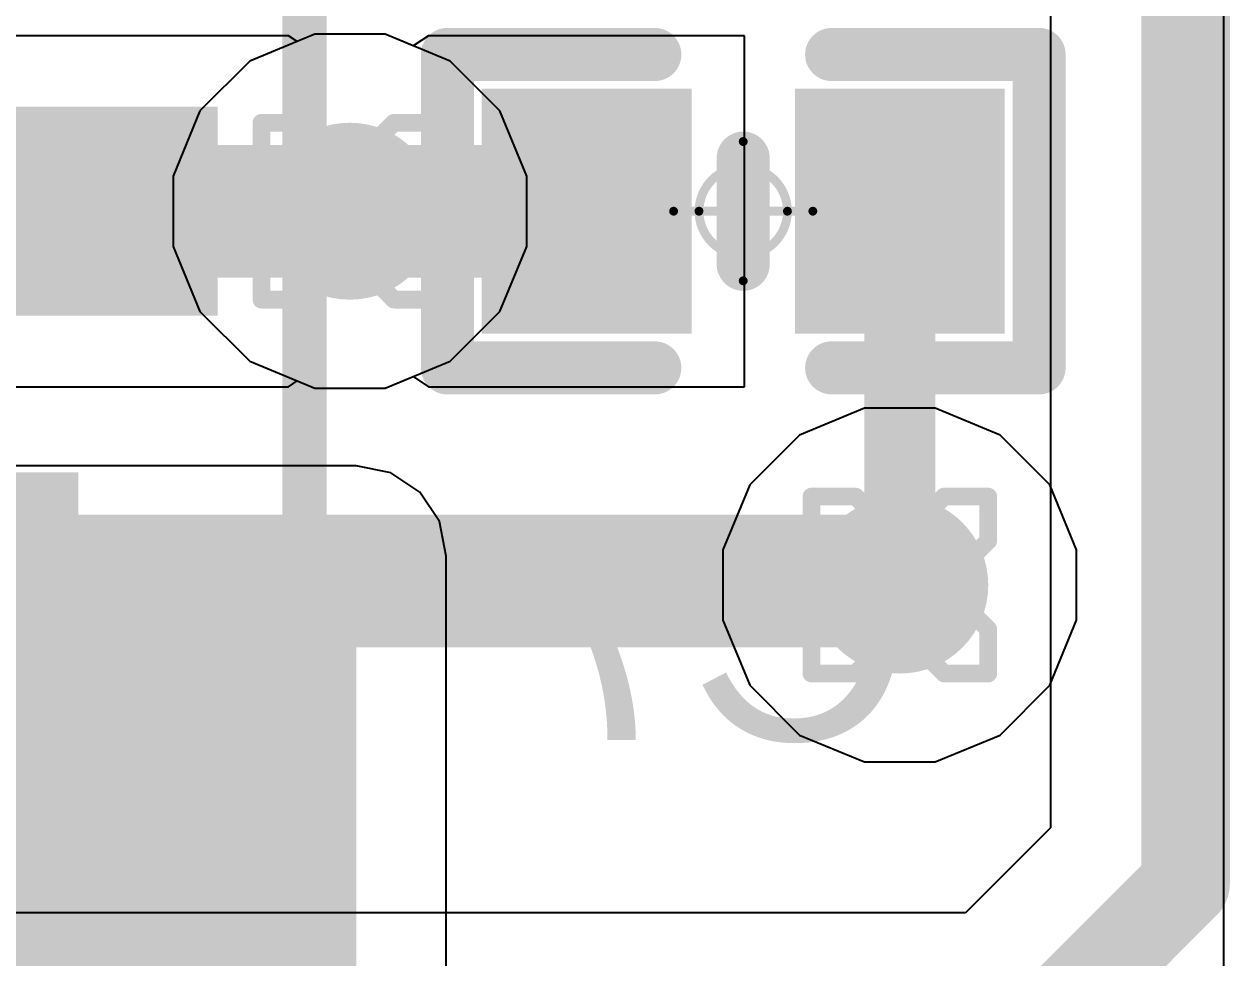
# Model space of a CAD drawing. Header units: inches. Extents: x -13 to 356, y -4 to 120.
# Drawn here: x 8.779 to 12.243, y 31.653 to 34.334 of the extents above; entities that cross this region are included whole.
import ezdxf

# ---------------------------------------------------------------- set-up
doc = ezdxf.new("R2010")
doc.units = ezdxf.units.IN
for name, color, linetype in [('Bottom Layer', 5, 'Continuous'), ('Bottom Overlay', 54, 'Continuous'), ('Bottom Paste', 16, 'Continuous'), ('Bottom Solder', 6, 'Continuous'), ('Drill Drawing', 1, 'Continuous'), ('GND', 16, 'Continuous'), ('Mechanical 15', 56, 'Continuous'), ('POWER', 76, 'Continuous'), ('Top Layer', 1, 'Continuous'), ('Via Holes', 16, 'Continuous')]:
    doc.layers.add(name, color=color, linetype=linetype)
doc.styles.add('Arial', font='', dxfattribs={"height": 0.2})
doc.styles.get('Arial').set_extended_font_data('Arial')

# ---------------------------------------------------------------- blocks, each defined once
blk = doc.blocks.new('VL53L5CXV0GC_1_B_22')
at = {"layer": 'Bottom Layer'}
for points in [[(-2.4999315, 1.2999085), (-1.9999325, 1.2999085), (-1.9999325, 0.7999094999999999), (-2.4999315, 0.7999094999999999)], [(-2.8999815, 0.2498725), (-2.3999825, 0.2498725), (-2.3999825, -0.2501265), (-2.8999815, -0.2501265)]]:
    blk.add_hatch(color=5, dxfattribs=at).paths.add_polyline_path(points)
at = {"layer": 'Bottom Paste'}
for points in [[(-2.4999315, 1.2999085), (-1.9999325, 1.2999085), (-1.9999325, 0.7999094999999999), (-2.4999315, 0.7999094999999999)], [(-2.8999815, 0.2498725), (-2.3999825, 0.2498725), (-2.3999825, -0.2501265), (-2.8999815, -0.2501265)]]:
    blk.add_hatch(color=16, dxfattribs=at).paths.add_polyline_path(points)
at = {"layer": 'Bottom Solder'}
for points in [[(-2.5499314, 1.3499084), (-1.9499326, 1.3499084), (-1.9499326, 0.7499096), (-2.5499314, 0.7499096)], [(-2.9499814, 0.2998724), (-2.3499826, 0.2998724), (-2.3499826, -0.3001264), (-2.9499814, -0.3001264)]]:
    blk.add_hatch(color=6, dxfattribs=at).paths.add_polyline_path(points)
at = {"layer": 'Bottom Overlay'}
for points in [[(-3.1999174, 1.4999716, 0.127, 0.127, 0), (-3.1999174, -1.5000224, 0.127, 0.127, 0)], [(-2.72501106, 1.4999716, 0.127, 0.127, 0), (-3.1999174, 1.4999716, 0.127, 0.127, 0)]]:
    blk.add_lwpolyline(points, format="xyseb", dxfattribs=at)
for points in [[(-3.2316674, 1.4999716, 0.0635, 0.0635, 1), (-3.1681674, 1.4999716, 0.0635, 0.0635, 1)], [(-3.2316674, 1.4999716, 0.0635, 0.0635, 1), (-3.1681674, 1.4999716, 0.0635, 0.0635, 1)], [(-2.75676106, 1.4999716, 0.0635, 0.0635, 1), (-2.69326106, 1.4999716, 0.0635, 0.0635, 1)]]:
    blk.add_lwpolyline(points, format="xyseb", close=True, dxfattribs=at)
blk = doc.blocks.new('C_0402_L_B_45')
at = {"layer": 'Bottom Layer'}
for points in [[(-0.65000124, 0.2499995), (-0.25000204, 0.2499995), (-0.25000204, -0.2499995), (-0.65000124, -0.2499995)], [(0.24991822, 0.25008332), (0.64991742, 0.25008332), (0.64991742, -0.24991568), (0.24991822, -0.24991568)]]:
    blk.add_hatch(color=5, dxfattribs=at).paths.add_polyline_path(points)
at = {"layer": 'Bottom Paste'}
for points in [[(-0.65000124, 0.2499995), (-0.25000204, 0.2499995), (-0.25000204, -0.2499995), (-0.65000124, -0.2499995)], [(0.24991822, 0.25008332), (0.64991742, 0.25008332), (0.64991742, -0.24991568), (0.24991822, -0.24991568)]]:
    blk.add_hatch(color=16, dxfattribs=at).paths.add_polyline_path(points)
at = {"layer": 'Bottom Solder'}
for points in [[(-0.75160124, 0.3515995), (-0.14840204, 0.3515995), (-0.14840204, -0.3515995), (-0.75160124, -0.3515995)], [(0.14831822, 0.35168332), (0.75151742, 0.35168332), (0.75151742, -0.3515156799999999), (0.14831822, -0.3515156799999999)]]:
    blk.add_hatch(color=6, dxfattribs=at).paths.add_polyline_path(points)
at = {"layer": 'Bottom Overlay'}
for points in [[(-0.84991956, 0.44991782, 0.1524, 0.1524, 0), (-0.8497569999999999, 0.45008038, 0.1524, 0.1524, 0)], [(-0.84991956, -0.44991782, 0.1524, 0.1524, 0), (-0.84991956, 0.44991782, 0.1524, 0.1524, 0)], [(-0.84991956, 0.44991782, 0.1524, 0.1524, 0), (-0.254, 0.44991782, 0.1524, 0.1524, 0)], [(0.254, 0.44991782, 0.1524, 0.1524, 0), (0.84991956, 0.44991782, 0.1524, 0.1524, 0)], [(0.84991956, -0.44991782, 0.1524, 0.1524, 0), (0.84991956, 0.45008038, 0.1524, 0.1524, 0)], [(0, -0.15239746, 0.1524, 0.1524, 0), (0, 0.15239746, 0.1524, 0.1524, 0)], [(-0.84991956, -0.44991782, 0.1524, 0.1524, 0), (-0.254, -0.44991782, 0.1524, 0.1524, 0)], [(0.254, -0.44991782, 0.1524, 0.1524, 0), (0.84991956, -0.44991782, 0.1524, 0.1524, 0)]]:
    blk.add_lwpolyline(points, format="xyseb", dxfattribs=at)
for points in [[(-0.8880195599999998, 0.44991782, 0.0762, 0.0762, 1), (-0.81181956, 0.44991782, 0.0762, 0.0762, 1)], [(-0.8880195599999998, 0.44991782, 0.0762, 0.0762, 1), (-0.81181956, 0.44991782, 0.0762, 0.0762, 1)], [(-0.8880195599999998, 0.44991782, 0.0762, 0.0762, 1), (-0.81181956, 0.44991782, 0.0762, 0.0762, 1)], [(-0.8878569999999999, 0.45008038, 0.0762, 0.0762, 1), (-0.8116569999999999, 0.45008038, 0.0762, 0.0762, 1)], [(-0.2921, 0.44991782, 0.0762, 0.0762, 1), (-0.2159, 0.44991782, 0.0762, 0.0762, 1)], [(0.2159, 0.44991782, 0.0762, 0.0762, 1), (0.2921, 0.44991782, 0.0762, 0.0762, 1)], [(0.81181956, 0.45008038, 0.0762, 0.0762, 1), (0.8880195599999998, 0.45008038, 0.0762, 0.0762, 1)], [(0.81181956, 0.44991782, 0.0762, 0.0762, 1), (0.8880195599999998, 0.44991782, 0.0762, 0.0762, 1)], [(-0.0381, 0.15239746, 0.0762, 0.0762, 1), (0.0381, 0.15239746, 0.0762, 0.0762, 1)], [(-0.0381, -0.15239746, 0.0762, 0.0762, 1), (0.0381, -0.15239746, 0.0762, 0.0762, 1)], [(-0.8880195599999998, -0.44991782, 0.0762, 0.0762, 1), (-0.81181956, -0.44991782, 0.0762, 0.0762, 1)], [(-0.8880195599999998, -0.44991782, 0.0762, 0.0762, 1), (-0.81181956, -0.44991782, 0.0762, 0.0762, 1)], [(-0.2921, -0.44991782, 0.0762, 0.0762, 1), (-0.2159, -0.44991782, 0.0762, 0.0762, 1)], [(0.2159, -0.44991782, 0.0762, 0.0762, 1), (0.2921, -0.44991782, 0.0762, 0.0762, 1)], [(0.81181956, -0.44991782, 0.0762, 0.0762, 1), (0.8880195599999998, -0.44991782, 0.0762, 0.0762, 1)], [(0.81181956, -0.44991782, 0.0762, 0.0762, 1), (0.8880195599999998, -0.44991782, 0.0762, 0.0762, 1)]]:
    blk.add_lwpolyline(points, format="xyseb", close=True, dxfattribs=at)
at = {"layer": 'Mechanical 15'}
for points in [[(0, -0.20000214, 0.0254, 0.0254, 0), (0, 0.20000214, 0.0254, 0.0254, 0)], [(-0.20000214, 0, 0.0254, 0.0254, 0), (0.20000214, 0, 0.0254, 0.0254, 0)]]:
    blk.add_lwpolyline(points, format="xyseb", dxfattribs=at)
for points in [[(-0.00635, 0.20000214, 0.0127, 0.0127, 1), (0.00635, 0.20000214, 0.0127, 0.0127, 1)], [(0.127, 0, 0.0254, 0.0254, 1), (-0.127, 0, 0.0254, 0.0254, 1)], [(-0.20635214, 0, 0.0127, 0.0127, 1), (-0.19365214, 0, 0.0127, 0.0127, 1)], [(-0.13335, 0, 0.0127, 0.0127, 1), (-0.12065, 0, 0.0127, 0.0127, 1)], [(0.12065, 0, 0.0127, 0.0127, 1), (0.13335, 0, 0.0127, 0.0127, 1)], [(0.19365214, 0, 0.0127, 0.0127, 1), (0.20635214, 0, 0.0127, 0.0127, 1)], [(-0.00635, -0.20000214, 0.0127, 0.0127, 1), (0.00635, -0.20000214, 0.0127, 0.0127, 1)]]:
    blk.add_lwpolyline(points, format="xyseb", close=True, dxfattribs=at)

msp = doc.modelspace()

# ---------------------------------------------------------------- hatches: boundary and pattern name
at = {"layer": 'Bottom Layer'}
h = msp.add_hatch(color=5, dxfattribs=at)
edge = h.paths.add_edge_path()
edge.add_arc((9.71467958, 33.7971257), 0.254, 0, 360)
h = msp.add_hatch(color=5, dxfattribs=at)
edge = h.paths.add_edge_path()
edge.add_arc((11.2946434, 32.7236455), 0.254, 0, 360)
at = {"layer": 'GND'}
h = msp.add_hatch(color=16, dxfattribs=at)
edge = h.paths.add_edge_path()
edge.add_arc((9.71467958, 33.7971257), 0.254, 0, 360)
h = msp.add_hatch(color=16, dxfattribs=at)
edge = h.paths.add_edge_path()
edge.add_arc((11.2946434, 32.7236455), 0.254, 0, 360)
at = {"layer": 'POWER'}
h = msp.add_hatch(color=76, dxfattribs=at)
edge = h.paths.add_edge_path()
edge.add_arc((9.71467958, 33.7971257), 0.254, 0, 360)
h = msp.add_hatch(color=76, dxfattribs=at)
edge = h.paths.add_edge_path()
edge.add_arc((11.2946434, 32.7236455), 0.254, 0, 360)
at = {"layer": 'Top Layer'}
h = msp.add_hatch(color=1, dxfattribs=at)
edge = h.paths.add_edge_path()
edge.add_arc((9.71467958, 33.7971257), 0.254, 0, 360)
h = msp.add_hatch(color=1, dxfattribs=at)
edge = h.paths.add_edge_path()
edge.add_arc((11.2946434, 32.7236455), 0.254, 0, 360)
for points in [[(5.46843204, 30.03292698), (9.732853279999999, 30.03292698), (9.732853279999999, 32.80699814), (5.46843204, 32.80699814)], [(8.859260919999999, 28.90891856), (9.732853279999999, 28.90891856), (9.732853279999999, 32.80700067999999), (8.859260919999999, 32.80700067999999)]]:
    msp.add_hatch(color=1, dxfattribs=at).paths.add_polyline_path(points)
at = {"layer": 'Via Holes'}
h = msp.add_hatch(color=7, dxfattribs=at)
edge = h.paths.add_edge_path()
edge.add_arc((9.71467958, 33.7971257), 0.127, 0, 360)
h = msp.add_hatch(color=7, dxfattribs=at)
edge = h.paths.add_edge_path()
edge.add_arc((11.2946434, 32.7236455), 0.127, 0, 360)

# ---------------------------------------------------------------- linework, layer by layer
at = {"layer": 'Bottom Layer'}
for p, q in [((11.72733494, 38.5540123), (11.72733494, 32.0268854)), ((9.53863472, 34.3011252), (8.53063572, 34.3011252)), ((9.56364102, 34.28441708), (9.53863472, 34.30112774)), ((9.53863472, 34.30112774), (9.53863472, 34.3011252)), ((9.613633299999998, 34.3051257), (9.56364102, 34.28441708)), ((9.815725859999999, 34.3051257), (9.613633299999998, 34.3051257)), ((9.89658422, 34.27163326), (9.815725859999999, 34.3051257)), ((9.94072434, 34.30112774), (9.89658422, 34.27163326)), ((9.94072434, 34.3011252), (9.94072434, 34.30112774)), ((10.84872354, 34.3011252), (9.94072434, 34.3011252)), ((10.84872354, 33.2931262), (10.84872354, 34.3011252)), ((9.815725859999999, 33.2891257), (9.89658422, 33.32261814)), ((9.89658422, 33.32261814), (9.94072434, 33.29312366)), ((8.53063572, 33.2931262), (9.53863472, 33.2931262)), ((9.53863472, 33.29312366), (9.56364102, 33.30983432)), ((9.53863472, 33.2931262), (9.53863472, 33.29312366)), ((9.56364102, 33.30983432), (9.613633299999998, 33.2891257)), ((9.613633299999998, 33.2891257), (9.815725859999999, 33.2891257)), ((9.94072434, 33.29312366), (9.94072434, 33.2931262)), ((9.94072434, 33.2931262), (10.84872354, 33.2931262)), ((11.72733494, 32.0268854), (11.4833146, 31.78286506)), ((11.4833146, 31.78286506), (8.07093382, 31.78286506))]:
    msp.add_line(p, q, dxfattribs=at)
for points in [[(12.1158, 31.86597893999999, 0.254, 0.254, 0), (12.1158, 38.5540123, 0.254, 0.254, 0)], [(9.03463522, 33.7971257, 0.3809999999999999, 0.3809999999999999, 0), (10.39472394, 33.7971257, 0.3809999999999999, 0.3809999999999999, 0)], [(11.2946434, 32.7236455, 0.2032, 0.2032, 0), (11.2946434, 33.79720952, 0.2032, 0.2032, 0)], [(7.884523219999999, 32.7353676, 0.3809999999999999, 0.3809999999999999, 0), (11.2829213, 32.7353676, 0.3809999999999999, 0.3809999999999999, 0)], [(11.2829213, 32.7353676, 0.3809999999999999, 0.3809999999999999, 0), (11.2946434, 32.7236455, 0.3809999999999999, 0.3809999999999999, 0)], [(11.64422106, 31.3944, 0.254, 0.254, 0), (12.1158, 31.86597893999999, 0.254, 0.254, 0)]]:
    msp.add_lwpolyline(points, format="xyseb", dxfattribs=at)
for points in [[(8.939385219999998, 33.7971257, 0.1905, 0.1905, 1), (9.129885219999998, 33.7971257, 0.1905, 0.1905, 1)], [(10.29947394, 33.7971257, 0.1905, 0.1905, 1), (10.48997394, 33.7971257, 0.1905, 0.1905, 1)], [(11.2438434, 33.79720952, 0.1016, 0.1016, 1), (11.3454434, 33.79720952, 0.1016, 0.1016, 1)], [(11.1876713, 32.7353676, 0.1905, 0.1905, 1), (11.3781713, 32.7353676, 0.1905, 0.1905, 1)], [(11.1876713, 32.7353676, 0.1905, 0.1905, 1), (11.3781713, 32.7353676, 0.1905, 0.1905, 1)], [(11.1993934, 32.7236455, 0.1905, 0.1905, 1), (11.3898934, 32.7236455, 0.1905, 0.1905, 1)], [(11.2438434, 32.7236455, 0.1016, 0.1016, 1), (11.3454434, 32.7236455, 0.1016, 0.1016, 1)], [(12.0523, 31.86597893999999, 0.127, 0.127, 1), (12.1793, 31.86597893999999, 0.127, 0.127, 1)], [(12.0523, 31.86597893999999, 0.127, 0.127, 1), (12.1793, 31.86597893999999, 0.127, 0.127, 1)]]:
    msp.add_lwpolyline(points, format="xyseb", close=True, dxfattribs=at)
at = {"layer": 'Drill Drawing'}
for points in [[(9.460679579999999, 33.9241257, 0.0508, 0.0508, 0), (9.460679579999999, 34.0511257, 0.0508, 0.0508, 0)], [(9.460679579999999, 34.0511257, 0.0508, 0.0508, 0), (9.58767958, 34.0511257, 0.0508, 0.0508, 0)], [(9.58767958, 34.0511257, 0.0508, 0.0508, 0), (9.71467958, 33.9241257, 0.0508, 0.0508, 0)], [(9.71467958, 33.9241257, 0.0508, 0.0508, 0), (9.841679580000001, 34.0511257, 0.0508, 0.0508, 0)], [(9.841679580000001, 34.0511257, 0.0508, 0.0508, 0), (9.968679579999998, 34.0511257, 0.0508, 0.0508, 0)], [(9.968679579999998, 33.9241257, 0.0508, 0.0508, 0), (9.968679579999998, 34.0511257, 0.0508, 0.0508, 0)], [(9.460679579999999, 33.9241257, 0.0508, 0.0508, 0), (9.58767958, 33.7971257, 0.0508, 0.0508, 0)], [(9.841679580000001, 33.7971257, 0.0508, 0.0508, 0), (9.968679579999998, 33.9241257, 0.0508, 0.0508, 0)], [(9.460679579999999, 33.67012569999999, 0.0508, 0.0508, 0), (9.58767958, 33.7971257, 0.0508, 0.0508, 0)], [(9.841679580000001, 33.7971257, 0.0508, 0.0508, 0), (9.968679579999998, 33.67012569999999, 0.0508, 0.0508, 0)], [(9.460679579999999, 33.5431257, 0.0508, 0.0508, 0), (9.460679579999999, 33.67012569999999, 0.0508, 0.0508, 0)], [(9.58767958, 33.5431257, 0.0508, 0.0508, 0), (9.71467958, 33.67012569999999, 0.0508, 0.0508, 0)], [(9.71467958, 33.67012569999999, 0.0508, 0.0508, 0), (9.841679580000001, 33.5431257, 0.0508, 0.0508, 0)], [(9.968679579999998, 33.5431257, 0.0508, 0.0508, 0), (9.968679579999998, 33.67012569999999, 0.0508, 0.0508, 0)], [(9.460679579999999, 33.5431257, 0.0508, 0.0508, 0), (9.58767958, 33.5431257, 0.0508, 0.0508, 0)], [(9.841679580000001, 33.5431257, 0.0508, 0.0508, 0), (9.968679579999998, 33.5431257, 0.0508, 0.0508, 0)], [(11.0406434, 32.8506455, 0.0508, 0.0508, 0), (11.0406434, 32.97764549999999, 0.0508, 0.0508, 0)], [(11.0406434, 32.97764549999999, 0.0508, 0.0508, 0), (11.1676434, 32.97764549999999, 0.0508, 0.0508, 0)], [(11.1676434, 32.97764549999999, 0.0508, 0.0508, 0), (11.2946434, 32.8506455, 0.0508, 0.0508, 0)], [(11.2946434, 32.8506455, 0.0508, 0.0508, 0), (11.4216434, 32.97764549999999, 0.0508, 0.0508, 0)], [(11.4216434, 32.97764549999999, 0.0508, 0.0508, 0), (11.5486434, 32.97764549999999, 0.0508, 0.0508, 0)], [(11.5486434, 32.8506455, 0.0508, 0.0508, 0), (11.5486434, 32.97764549999999, 0.0508, 0.0508, 0)], [(11.0406434, 32.8506455, 0.0508, 0.0508, 0), (11.1676434, 32.7236455, 0.0508, 0.0508, 0)], [(11.4216434, 32.7236455, 0.0508, 0.0508, 0), (11.5486434, 32.8506455, 0.0508, 0.0508, 0)], [(11.0406434, 32.5966455, 0.0508, 0.0508, 0), (11.1676434, 32.7236455, 0.0508, 0.0508, 0)], [(11.4216434, 32.7236455, 0.0508, 0.0508, 0), (11.5486434, 32.5966455, 0.0508, 0.0508, 0)], [(11.0406434, 32.4696455, 0.0508, 0.0508, 0), (11.0406434, 32.5966455, 0.0508, 0.0508, 0)], [(11.1676434, 32.4696455, 0.0508, 0.0508, 0), (11.2946434, 32.5966455, 0.0508, 0.0508, 0)], [(11.2946434, 32.5966455, 0.0508, 0.0508, 0), (11.4216434, 32.4696455, 0.0508, 0.0508, 0)], [(11.5486434, 32.4696455, 0.0508, 0.0508, 0), (11.5486434, 32.5966455, 0.0508, 0.0508, 0)], [(11.0406434, 32.4696455, 0.0508, 0.0508, 0), (11.1676434, 32.4696455, 0.0508, 0.0508, 0)], [(11.4216434, 32.4696455, 0.0508, 0.0508, 0), (11.5486434, 32.4696455, 0.0508, 0.0508, 0)]]:
    msp.add_lwpolyline(points, format="xyseb", dxfattribs=at)
for points in [[(9.44797958, 34.0511257, 0.0254, 0.0254, 1), (9.47337958, 34.0511257, 0.0254, 0.0254, 1)], [(9.44797958, 34.0511257, 0.0254, 0.0254, 1), (9.47337958, 34.0511257, 0.0254, 0.0254, 1)], [(9.574979579999999, 34.0511257, 0.0254, 0.0254, 1), (9.60037958, 34.0511257, 0.0254, 0.0254, 1)], [(9.574979579999999, 34.0511257, 0.0254, 0.0254, 1), (9.60037958, 34.0511257, 0.0254, 0.0254, 1)], [(9.82897958, 34.0511257, 0.0254, 0.0254, 1), (9.85437958, 34.0511257, 0.0254, 0.0254, 1)], [(9.82897958, 34.0511257, 0.0254, 0.0254, 1), (9.85437958, 34.0511257, 0.0254, 0.0254, 1)], [(9.95597958, 34.0511257, 0.0254, 0.0254, 1), (9.981379579999999, 34.0511257, 0.0254, 0.0254, 1)], [(9.95597958, 34.0511257, 0.0254, 0.0254, 1), (9.981379579999999, 34.0511257, 0.0254, 0.0254, 1)], [(9.44797958, 33.9241257, 0.0254, 0.0254, 1), (9.47337958, 33.9241257, 0.0254, 0.0254, 1)], [(9.44797958, 33.9241257, 0.0254, 0.0254, 1), (9.47337958, 33.9241257, 0.0254, 0.0254, 1)], [(9.70197958, 33.9241257, 0.0254, 0.0254, 1), (9.72737958, 33.9241257, 0.0254, 0.0254, 1)], [(9.70197958, 33.9241257, 0.0254, 0.0254, 1), (9.72737958, 33.9241257, 0.0254, 0.0254, 1)], [(9.95597958, 33.9241257, 0.0254, 0.0254, 1), (9.981379579999999, 33.9241257, 0.0254, 0.0254, 1)], [(9.95597958, 33.9241257, 0.0254, 0.0254, 1), (9.981379579999999, 33.9241257, 0.0254, 0.0254, 1)], [(9.574979579999999, 33.7971257, 0.0254, 0.0254, 1), (9.60037958, 33.7971257, 0.0254, 0.0254, 1)], [(9.574979579999999, 33.7971257, 0.0254, 0.0254, 1), (9.60037958, 33.7971257, 0.0254, 0.0254, 1)], [(9.82897958, 33.7971257, 0.0254, 0.0254, 1), (9.85437958, 33.7971257, 0.0254, 0.0254, 1)], [(9.82897958, 33.7971257, 0.0254, 0.0254, 1), (9.85437958, 33.7971257, 0.0254, 0.0254, 1)], [(9.44797958, 33.67012569999999, 0.0254, 0.0254, 1), (9.47337958, 33.67012569999999, 0.0254, 0.0254, 1)], [(9.44797958, 33.67012569999999, 0.0254, 0.0254, 1), (9.47337958, 33.67012569999999, 0.0254, 0.0254, 1)], [(9.70197958, 33.67012569999999, 0.0254, 0.0254, 1), (9.72737958, 33.67012569999999, 0.0254, 0.0254, 1)], [(9.70197958, 33.67012569999999, 0.0254, 0.0254, 1), (9.72737958, 33.67012569999999, 0.0254, 0.0254, 1)], [(9.95597958, 33.67012569999999, 0.0254, 0.0254, 1), (9.981379579999999, 33.67012569999999, 0.0254, 0.0254, 1)], [(9.95597958, 33.67012569999999, 0.0254, 0.0254, 1), (9.981379579999999, 33.67012569999999, 0.0254, 0.0254, 1)], [(9.44797958, 33.5431257, 0.0254, 0.0254, 1), (9.47337958, 33.5431257, 0.0254, 0.0254, 1)], [(9.44797958, 33.5431257, 0.0254, 0.0254, 1), (9.47337958, 33.5431257, 0.0254, 0.0254, 1)], [(9.574979579999999, 33.5431257, 0.0254, 0.0254, 1), (9.60037958, 33.5431257, 0.0254, 0.0254, 1)], [(9.574979579999999, 33.5431257, 0.0254, 0.0254, 1), (9.60037958, 33.5431257, 0.0254, 0.0254, 1)], [(9.82897958, 33.5431257, 0.0254, 0.0254, 1), (9.85437958, 33.5431257, 0.0254, 0.0254, 1)], [(9.82897958, 33.5431257, 0.0254, 0.0254, 1), (9.85437958, 33.5431257, 0.0254, 0.0254, 1)], [(9.95597958, 33.5431257, 0.0254, 0.0254, 1), (9.981379579999999, 33.5431257, 0.0254, 0.0254, 1)], [(9.95597958, 33.5431257, 0.0254, 0.0254, 1), (9.981379579999999, 33.5431257, 0.0254, 0.0254, 1)], [(11.0279434, 32.97764549999999, 0.0254, 0.0254, 1), (11.0533434, 32.97764549999999, 0.0254, 0.0254, 1)], [(11.0279434, 32.97764549999999, 0.0254, 0.0254, 1), (11.0533434, 32.97764549999999, 0.0254, 0.0254, 1)], [(11.1549434, 32.97764549999999, 0.0254, 0.0254, 1), (11.1803434, 32.97764549999999, 0.0254, 0.0254, 1)], [(11.1549434, 32.97764549999999, 0.0254, 0.0254, 1), (11.1803434, 32.97764549999999, 0.0254, 0.0254, 1)], [(11.4089434, 32.97764549999999, 0.0254, 0.0254, 1), (11.4343434, 32.97764549999999, 0.0254, 0.0254, 1)], [(11.4089434, 32.97764549999999, 0.0254, 0.0254, 1), (11.4343434, 32.97764549999999, 0.0254, 0.0254, 1)], [(11.5359434, 32.97764549999999, 0.0254, 0.0254, 1), (11.5613434, 32.97764549999999, 0.0254, 0.0254, 1)], [(11.5359434, 32.97764549999999, 0.0254, 0.0254, 1), (11.5613434, 32.97764549999999, 0.0254, 0.0254, 1)], [(11.0279434, 32.8506455, 0.0254, 0.0254, 1), (11.0533434, 32.8506455, 0.0254, 0.0254, 1)], [(11.0279434, 32.8506455, 0.0254, 0.0254, 1), (11.0533434, 32.8506455, 0.0254, 0.0254, 1)], [(11.2819434, 32.8506455, 0.0254, 0.0254, 1), (11.3073434, 32.8506455, 0.0254, 0.0254, 1)], [(11.2819434, 32.8506455, 0.0254, 0.0254, 1), (11.3073434, 32.8506455, 0.0254, 0.0254, 1)], [(11.5359434, 32.8506455, 0.0254, 0.0254, 1), (11.5613434, 32.8506455, 0.0254, 0.0254, 1)], [(11.5359434, 32.8506455, 0.0254, 0.0254, 1), (11.5613434, 32.8506455, 0.0254, 0.0254, 1)], [(11.1549434, 32.7236455, 0.0254, 0.0254, 1), (11.1803434, 32.7236455, 0.0254, 0.0254, 1)], [(11.1549434, 32.7236455, 0.0254, 0.0254, 1), (11.1803434, 32.7236455, 0.0254, 0.0254, 1)], [(11.4089434, 32.7236455, 0.0254, 0.0254, 1), (11.4343434, 32.7236455, 0.0254, 0.0254, 1)], [(11.4089434, 32.7236455, 0.0254, 0.0254, 1), (11.4343434, 32.7236455, 0.0254, 0.0254, 1)], [(11.0279434, 32.5966455, 0.0254, 0.0254, 1), (11.0533434, 32.5966455, 0.0254, 0.0254, 1)], [(11.0279434, 32.5966455, 0.0254, 0.0254, 1), (11.0533434, 32.5966455, 0.0254, 0.0254, 1)], [(11.2819434, 32.5966455, 0.0254, 0.0254, 1), (11.3073434, 32.5966455, 0.0254, 0.0254, 1)], [(11.2819434, 32.5966455, 0.0254, 0.0254, 1), (11.3073434, 32.5966455, 0.0254, 0.0254, 1)], [(11.5359434, 32.5966455, 0.0254, 0.0254, 1), (11.5613434, 32.5966455, 0.0254, 0.0254, 1)], [(11.5359434, 32.5966455, 0.0254, 0.0254, 1), (11.5613434, 32.5966455, 0.0254, 0.0254, 1)], [(11.0279434, 32.4696455, 0.0254, 0.0254, 1), (11.0533434, 32.4696455, 0.0254, 0.0254, 1)], [(11.0279434, 32.4696455, 0.0254, 0.0254, 1), (11.0533434, 32.4696455, 0.0254, 0.0254, 1)], [(11.1549434, 32.4696455, 0.0254, 0.0254, 1), (11.1803434, 32.4696455, 0.0254, 0.0254, 1)], [(11.1549434, 32.4696455, 0.0254, 0.0254, 1), (11.1803434, 32.4696455, 0.0254, 0.0254, 1)], [(11.4089434, 32.4696455, 0.0254, 0.0254, 1), (11.4343434, 32.4696455, 0.0254, 0.0254, 1)], [(11.4089434, 32.4696455, 0.0254, 0.0254, 1), (11.4343434, 32.4696455, 0.0254, 0.0254, 1)], [(11.5359434, 32.4696455, 0.0254, 0.0254, 1), (11.5613434, 32.4696455, 0.0254, 0.0254, 1)], [(11.5359434, 32.4696455, 0.0254, 0.0254, 1), (11.5613434, 32.4696455, 0.0254, 0.0254, 1)]]:
    msp.add_lwpolyline(points, format="xyseb", close=True, dxfattribs=at)
at = {"layer": 'GND'}
for p, q in [((9.613633299999998, 34.3051257), (9.42692044, 34.22778778)), ((9.815725859999999, 34.3051257), (9.613633299999998, 34.3051257)), ((10.00243872, 34.22778778), (9.815725859999999, 34.3051257)), ((9.42692044, 34.22778778), (9.2840175, 34.08488484)), ((10.14534166, 34.08488484), (10.00243872, 34.22778778)), ((9.2840175, 34.08488484), (9.20667958, 33.89817198)), ((10.22267958, 33.89817198), (10.14534166, 34.08488484)), ((9.20667958, 33.89817198), (9.20667958, 33.69607942)), ((10.22267958, 33.69607942), (10.22267958, 33.89817198)), ((9.20667958, 33.69607942), (9.2840175, 33.50936656)), ((10.14534166, 33.50936656), (10.22267958, 33.69607942)), ((9.2840175, 33.50936656), (9.42692044, 33.36646362)), ((10.00243872, 33.36646362), (10.14534166, 33.50936656)), ((9.42692044, 33.36646362), (9.613633299999998, 33.2891257)), ((9.815725859999999, 33.2891257), (10.00243872, 33.36646362)), ((9.613633299999998, 33.2891257), (9.815725859999999, 33.2891257))]:
    msp.add_line(p, q, dxfattribs=at)
at = {"layer": 'POWER'}
for p, q in [((11.19359712, 33.2316455), (11.00688426, 33.15430758)), ((11.39568968, 33.2316455), (11.19359712, 33.2316455)), ((11.58240254, 33.15430758), (11.39568968, 33.2316455)), ((11.00688426, 33.15430758), (10.86398132, 33.01140464)), ((11.72530548, 33.01140464), (11.58240254, 33.15430758)), ((10.86398132, 33.01140464), (10.7866434, 32.82469178)), ((11.8026434, 32.82469178), (11.72530548, 33.01140464)), ((10.7866434, 32.82469178), (10.7866434, 32.62259922)), ((11.8026434, 32.62259922), (11.8026434, 32.82469178)), ((10.7866434, 32.62259922), (10.86398132, 32.43588636)), ((11.72530548, 32.43588636), (11.8026434, 32.62259922)), ((10.86398132, 32.43588636), (11.00688426, 32.29298342)), ((11.58240254, 32.29298342), (11.72530548, 32.43588636)), ((11.00688426, 32.29298342), (11.19359712, 32.2156455)), ((11.39568968, 32.2156455), (11.58240254, 32.29298342)), ((11.19359712, 32.2156455), (11.39568968, 32.2156455))]:
    msp.add_line(p, q, dxfattribs=at)
at = {"layer": 'Top Layer'}
for p, q in [((12.22400146, 34.36299959999999), (12.22400146, 33.0929996)), ((9.613633299999998, 34.3051257), (9.42692044, 34.22778778)), ((9.815725859999999, 34.3051257), (9.613633299999998, 34.3051257)), ((10.00243872, 34.22778778), (9.815725859999999, 34.3051257)), ((9.42692044, 34.22778778), (9.2840175, 34.08488484)), ((10.14534166, 34.08488484), (10.00243872, 34.22778778)), ((9.2840175, 34.08488484), (9.20667958, 33.89817198)), ((10.22267958, 33.89817198), (10.14534166, 34.08488484)), ((9.20667958, 33.89817198), (9.20667958, 33.69607942)), ((10.22267958, 33.69607942), (10.22267958, 33.89817198)), ((9.20667958, 33.69607942), (9.2840175, 33.50936656)), ((10.14534166, 33.50936656), (10.22267958, 33.69607942)), ((9.2840175, 33.50936656), (9.42692044, 33.36646362)), ((10.00243872, 33.36646362), (10.14534166, 33.50936656)), ((9.42692044, 33.36646362), (9.613633299999998, 33.2891257)), ((9.815725859999999, 33.2891257), (10.00243872, 33.36646362)), ((9.613633299999998, 33.2891257), (9.815725859999999, 33.2891257)), ((12.22400146, 33.0929996), (12.22400146, 31.8229996)), ((9.732853279999999, 33.06597653999999), (5.37946346, 33.06597653999999)), ((9.831959, 33.0462636), (9.732853279999999, 33.06597653999999)), ((9.915977119999999, 32.99012452), (9.831959, 33.0462636)), ((9.972116199999999, 32.9061064), (9.915977119999999, 32.99012452)), ((9.991829139999998, 32.80700067999999), (9.972116199999999, 32.9061064)), ((9.991829139999998, 28.90891856), (9.991829139999998, 32.80700067999999)), ((12.22400146, 31.8229996), (12.22400146, 30.50495042))]:
    msp.add_line(p, q, dxfattribs=at)

# ---------------------------------------------------------------- block references
at = {"rotation": 180}
msp.add_blockref('VL53L5CXV0GC_1_B_22', (6.38465322, 33.7969987), dxfattribs=at)
msp.add_blockref('C_0402_L_B_45', (10.84472558, 33.7971257))

# ---------------------------------------------------------------- texts
at = {"layer": 'Bottom Overlay', "style": 'Arial', "text_generation_flag": 2}
msp.add_text('C7', height=0.635, dxfattribs=at).set_placement((11.33474492, 32.27873401999999))

doc.saveas('drawing.dxf')
